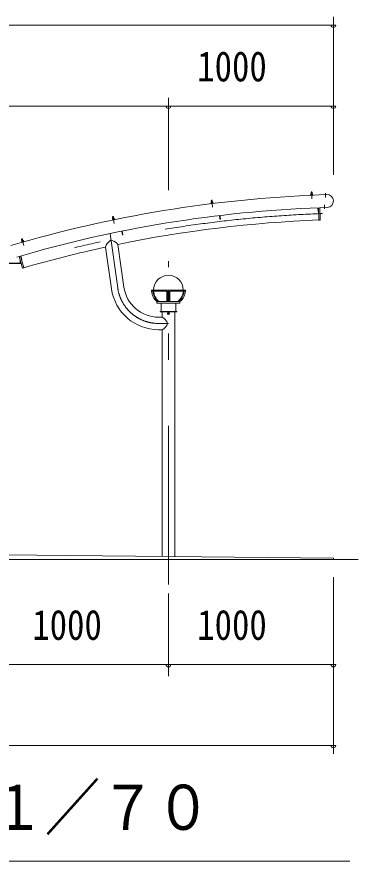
# Model space of a CAD drawing. Units: millimetres, scale not verified. Extents: x -32624 to 32629, y -14700 to 14700.
# Drawn here: x 7996 to 10065, y 1303 to 6414 of the extents above; entities that cross this region are included whole.
import ezdxf
from ezdxf.enums import TextEntityAlignment as Align

# ---------------------------------------------------------------- set-up
doc = ezdxf.new("R2010")
doc.units = ezdxf.units.MM
doc.header["$LTSCALE"] = 80
doc.linetypes.add('USER3', pattern=[24, 12, -5, 2, -5])
for name, color, linetype, lineweight in [('0-0_0', 7, 'Continuous', 18), ('0-2_1-0BOLD', 7, 'Continuous', 18), ('0-3_1-2CENTER', 3, 'USER3', 18), ('0-4_1-4THIN', 4, 'Continuous', 18), ('0-5_1-5DIM', 3, 'Continuous', 18)]:
    doc.layers.add(name, color=color, linetype=linetype, lineweight=lineweight)
doc.styles.add('ＭＳ ゴシック', font='')
doc.styles.get('ＭＳ ゴシック').set_extended_font_data('MS Gothic')

# ---------------------------------------------------------------- blocks, each defined once
blk = doc.blocks.new('ledl')
at = {"layer": '0-0_0'}
for p, q in [((14388.17, 13926.97), (14183.17, 13926.97)), ((14183.17, 13920.97), (14183.17, 13926.97)), ((14276.67, 13920.97), (14183.17, 13920.97)), ((14276.67, 13920.97), (14276.67, 13856.97)), ((14288.67, 13920.97), (14282.67, 13920.97)), ((14282.67, 13920.97), (14282.67, 13856.97)), ((14288.67, 13920.97), (14288.67, 13856.97)), ((14388.17, 13920.97), (14294.67, 13920.97)), ((14294.67, 13920.97), (14294.67, 13856.97)), ((14388.17, 13920.97), (14388.17, 13926.97)), ((14355.67, 13846.97), (14355.67, 13856.97)), ((14215.67, 13846.97), (14355.67, 13846.97)), ((14240.67, 13796.97), (14240.67, 13846.97)), ((14330.67, 13796.97), (14330.67, 13846.97)), ((14240.67, 13796.97), (14330.67, 13796.97))]:
    blk.add_line(p, q, dxfattribs=at)
blk.add_lwpolyline([(14215.67, 13846.97), (14215.67, 13856.97), (14355.67, 13856.97)], dxfattribs=at)
for start, end in [(0, 180), (183.82255, 231.05756), (308.94244, 356.17745)]:
    blk.add_arc((14285.67, 13926.97), 90, start, end, dxfattribs=at)
for centre, major_axis, start_param, end_param in [((14285.67, 13926.97), (102.47, 6.5), 3.1362923, 3.9034857), ((14293.67, 13926.97), (102.47, 6.5), 3.1362923, 3.9034857), ((14277.67, 13926.97), (-102.47, 6.5), 2.3796996, 3.146893), ((14285.67, 13926.97), (-102.47, 6.5), 2.3796996, 3.146893)]:
    blk.add_ellipse(centre, major_axis=major_axis, ratio=0.92312, start_param=start_param, end_param=end_param, dxfattribs=at)

msp = doc.modelspace()

# ---------------------------------------------------------------- linework, layer by layer
at = {"layer": '0-2_1-0BOLD'}
for p, q in [((9779.91, 5352.12), (9780.3, 5342.13)), ((9780.43, 5341.64), (9780.61, 5337.14)), ((9786.38, 5337.36), (9786.2, 5341.87)), ((9828.58, 5335.91), (9874.55, 5337.7)), ((9828.58, 5335.91), (9828.6, 5335.4)), ((9180.7, 5302.04), (9174.74, 5301.33)), ((9176.63, 5286.45), (9176.1, 5290.93)), ((9181.83, 5291.62), (9182.36, 5287.14)), ((9832.81, 5258.02), (9835.63, 5184.91)), ((8581.41, 5203.77), (8575.53, 5202.59)), ((8578.59, 5187.91), (8577.7, 5192.33)), ((8583.36, 5193.46), (8584.25, 5189.04)), ((8631.6, 5116.34), (8636.13, 5093.79)), ((8028.91, 5069.86), (8030.14, 5069.18)), ((8027.4, 5057.46), (8028.66, 5053.13)), ((8034.2, 5054.74), (8032.95, 5059.07)), ((8534.21, 5020.11), (8569.72, 4767.44)), ((8645.28, 4778.06), (8609.04, 5035.93)), ((8029.96, 4892.93), (8009.46, 4963.66)), ((8016.07, 4922.92), (7814.06, 4922.92)), ((7814.06, 4920.62), (8016.07, 4920.62)), ((8016.76, 4923.62), (8016.76, 4938.46)), ((8019.07, 4930.52), (8019.07, 4923.62)), ((8910.06, 4620.38), (8910.06, 4614.7)), ((8915.02, 4623.29), (8910.1, 4620.45)), ((8910.1, 4614.63), (8915.02, 4611.79)), ((8920.02, 4620.45), (8915.1, 4623.29)), ((8915.1, 4611.79), (8920.02, 4614.63)), ((8920.07, 4614.7), (8920.07, 4620.38)), ((8953.21, 3147.16), (8953.21, 4627.54)), ((10065.07, 3127.54), (5765.06, 3127.54))]:
    msp.add_line(p, q, dxfattribs=at)
for points in [[(9777.31, 5335.41), (9789.8, 5335.9), (9789.74, 5337.49), (9777.25, 5337.01)], [(9185.89, 5285.94), (9185.7, 5287.53), (9173.29, 5286.05), (9173.48, 5284.47)], [(8587.86, 5188.13), (8575.61, 5185.68), (8575.29, 5187.24), (8587.55, 5189.71)], [(8025.87, 5050.66), (8037.88, 5054.13), (8037.43, 5055.67), (8025.43, 5052.2)], [(8965.07, 4627.54), (8965.07, 4629.84), (8865.06, 4629.84), (8865.06, 4627.54)]]:
    msp.add_lwpolyline(points, close=True, dxfattribs=at)
for points in [[(9777.75, 5337.03), (9777.57, 5341.53), (9778.4, 5342.06), (9788.2, 5342.44), (9789.06, 5341.98), (9789.24, 5337.48)], [(9786.3, 5342.36), (9785.91, 5352.35), (9784.87, 5353.32), (9780.87, 5353.16), (9779.91, 5352.12), (9785.91, 5352.35)], [(9185.21, 5287.48), (9184.67, 5291.95), (9183.77, 5292.34), (9174.04, 5291.18), (9173.25, 5290.59), (9173.79, 5286.11)], [(9175.93, 5291.4), (9174.74, 5301.33), (9175.62, 5302.45), (9179.59, 5302.92), (9180.7, 5302.04), (9181.88, 5292.12)], [(9824.8, 5258.2), (9825.7, 5235.22), (9822.5, 5235.09), (9821.61, 5258.07)], [(9834.19, 5183.35), (9827.69, 5183.1), (9824.8, 5258.2)], [(9877.58, 5259.76), (9831.62, 5257.97), (9831.6, 5258.46)], [(8587.06, 5189.6), (8586.17, 5194.03), (8585.24, 5194.34), (8575.63, 5192.41), (8574.9, 5191.76), (8575.78, 5187.34)], [(8577.49, 5192.79), (8575.53, 5202.59), (8576.31, 5203.77), (8580.23, 5204.55), (8581.41, 5203.77), (8583.38, 5193.97)], [(9223.78, 5210.9), (9226.5, 5188.06), (9229.68, 5188.44), (9226.96, 5211.28)], [(8636.13, 5093.79), (8639.27, 5094.42), (8634.74, 5116.97)], [(8028.91, 5069.86), (8025.06, 5068.75), (8024.38, 5067.51)], [(8032.92, 5059.57), (8030.14, 5069.18), (8024.38, 5067.51), (8027.16, 5057.9)], [(8025.91, 5052.34), (8024.65, 5056.67), (8025.33, 5057.37), (8034.75, 5060.1), (8035.7, 5059.86), (8036.96, 5055.53)], [(8020.22, 4966.78), (8026.61, 4944.69), (8023.53, 4943.8), (8017.14, 4965.89)], [(8017.14, 4965.89), (8038.06, 4893.71), (8031.82, 4891.9)], [(8876.91, 4627.54), (8876.91, 4595.69), (8855.06, 4595.69)], [(8855.06, 4519.39), (8876.91, 4519.39), (8876.91, 3147.92)], [(5915.07, 3127.54), (5915.07, 3137.54), (7915.07, 3157.54), (9915.06, 3137.54), (9915.06, 3127.54)]]:
    msp.add_lwpolyline(points, dxfattribs=at)
for radius in [6.25, 4.9]:
    msp.add_circle((8915.06, 4617.54), radius, dxfattribs=at)
for centre, radius, start, end in [((10115.07, -2272.36), 7613.15, 92.1564, 106.44423), ((9777.6, 5334.42), 1, 92.23167, 272.23166), ((9779.07, 5339.75), 2.33, 54.38918, 92.23167), ((9783.64, 5333.52), 8.74, 72.93558, 111.52777), ((9787.71, 5340.08), 2.33, 92.23167, 130.07417), ((9789.59, 5334.89), 1, 272.23167, 92.23167), ((9876.06, 5298.73), 39, 272.23167, 92.23167), ((9173.84, 5283.5), 1, 96.79214, 276.79213), ((9174.89, 5288.93), 2.33, 58.94965, 96.79214), ((9179.94, 5283.09), 8.74, 77.49605, 116.08823), ((9183.47, 5289.95), 2.33, 96.79214, 134.63463), ((9185.76, 5284.92), 1, 276.79214, 96.79214), ((10115.07, -2272.36), 7536.15, 92.15564, 106.33041), ((8576.05, 5184.74), 1, 101.3526, 281.35258), ((8576.66, 5190.24), 2.33, 63.51012, 101.3526), ((8582.15, 5184.81), 8.74, 82.05652, 120.6487), ((8585.13, 5191.94), 2.33, 101.3526, 139.1951), ((8587.81, 5187.11), 1, 281.3526, 101.3526), ((10115.07, -2272.36), 7461.85, 92.20737, 101.64403), ((9834.13, 5184.85), 1.5, 272.20737, 2.20737), ((8034.84, 5057.7), 2.33, 106.1393, 143.9818), ((8569.08, 5046.13), 15, 70.60193, 129.59369), ((8547.49, 4984.82), 80, 39.70523, 70.60193), ((8026.39, 5049.77), 1, 106.1393, 286.13928), ((8026.54, 5055.3), 2.33, 68.29681, 106.1393), ((8032.47, 5050.34), 8.74, 86.84322, 125.43539), ((8037.92, 5053.1), 1, 286.1393, 106.1393), ((10115.07, -2272.36), 7461.85, 102.23129, 106.1636), ((8610.5, 4996.04), 80, 129.59369, 162.49361), ((8016.07, 4923.62), 0.7, 270, 0), ((8016.07, 4923.62), 3, 270, 0), ((8031.4, 4893.34), 1.5, 196.1636, 286.1636), ((8855.06, 4807.54), 288.15, 188, 270), ((8855.06, 4807.54), 211.85, 188, 270), ((8915.06, 4617.54), 5.75, 149.59186, 150.40816), ((8915.06, 4617.54), 5.75, 209.59186, 210.40816), ((8915.06, 4617.54), 5.75, 89.59186, 90.40816), ((8915.06, 4617.54), 5.75, 269.59186, 270.40816), ((8915.06, 4617.54), 5.75, 29.59186, 30.40816), ((8915.06, 4617.54), 5.75, 329.59186, 330.40816), ((8838.5, 4525.52), 80, 29.51659, 61.30328), ((8838.5, 4589.56), 80, 298.69673, 330.48343), ((8895.07, 4557.54), 15, 330.48343, 29.51659)]:
    msp.add_arc(centre, radius, start, end, dxfattribs=at)
at = {"layer": '0-3_1-2CENTER'}
for p, q in [((9784.5, 5311.5), (9782.75, 5356.24)), ((9866.22, 5345.98), (9867.19, 5321)), ((9177.25, 5305.66), (9182.54, 5261.2)), ((9860.96, 5275.53), (9861.93, 5250.54)), ((8586.49, 5163.21), (8577.68, 5207.1)), ((8038.6, 5029.18), (8026.15, 5072.19)), ((8607.5, 4772.75), (8561.47, 5100.27)), ((8915.06, 2977.54), (8915.06, 4934.22)), ((8923.81, 4617.54), (8906.32, 4617.54)), ((8915.06, 4557.54), (8855.06, 4557.54))]:
    msp.add_line(p, q, dxfattribs=at)
for centre, radius, start, end in [((10115.07, -2272.36), 7500, 92.03471, 106.28024), ((8855.06, 4807.54), 250, 188, 270)]:
    msp.add_arc(centre, radius, start, end, dxfattribs=at)
at = {"layer": '0-4_1-4THIN'}
for p, q in [((9780.84, 5342.15), (9780.43, 5352.69)), ((9785.34, 5352.88), (9785.76, 5342.34)), ((9176.46, 5291.47), (9175.22, 5301.94)), ((9180.1, 5302.52), (9181.35, 5292.05)), ((8578.03, 5192.89), (8575.95, 5203.23)), ((8580.77, 5204.19), (8582.85, 5193.86)), ((8024.75, 5068.18), (8027.68, 5058.05)), ((8032.4, 5059.42), (8029.47, 5069.55))]:
    msp.add_line(p, q, dxfattribs=at)
at = {"layer": '0-5_1-5DIM'}
for p, q in [((9915.06, 6413.54), (9915.06, 5456.7)), ((5915.07, 6363.54), (9915.06, 6363.54)), ((9929.06, 6363.54), (9901.06, 6363.54)), ((8915.06, 5363.54), (8915.06, 5923.53)), ((9915.06, 5873.54), (5915.07, 5873.54)), ((8929.06, 5873.54), (8901.06, 5873.54)), ((9929.06, 5873.54), (9901.06, 5873.54)), ((9915.06, 1952.54), (9915.06, 3022.54)), ((8915.06, 2422.54), (8915.06, 2922.54)), ((9915.06, 2492.54), (5915.07, 2492.54)), ((8929.06, 2492.54), (8901.06, 2492.54)), ((9929.06, 2492.54), (9901.06, 2492.54)), ((5915.07, 2002.54), (9915.06, 2002.54)), ((9929.06, 2002.54), (9901.06, 2002.54)), ((5815.06, 1302.54), (10015.06, 1302.54))]:
    msp.add_line(p, q, dxfattribs=at)
for centre in [(9915.06, 6363.54), (8915.06, 5873.54), (9915.06, 5873.54), (8915.06, 2492.54), (9915.06, 2492.54), (9915.06, 2002.54)]:
    msp.add_arc(centre, 14, 180, 0, dxfattribs=at)

# ---------------------------------------------------------------- block references
at = {"layer": '0-0_0'}
msp.add_blockref('ledl', (-5370.6, -9167.13), dxfattribs=at)

# ---------------------------------------------------------------- texts
at = {"layer": '0-5_1-5DIM', "color": 7, "style": 'ＭＳ ゴシック'}
for s, height, width, p in [('1000', 182.3, 0.85, (9089.56, 5968.41)), ('1000', 182.3, 0.85, (8089.56, 2587.41)), ('1000', 182.3, 0.85, (9089.56, 2587.41)), ('側面図\u3000Ｓ＝１／７０', 273.5, 0.9, (5815.06, 1409.85))]:
    msp.add_text(s, height=height, dxfattribs=dict(at, width=width)).set_placement(p, align=Align.BOTTOM_LEFT)

doc.saveas('drawing.dxf')
